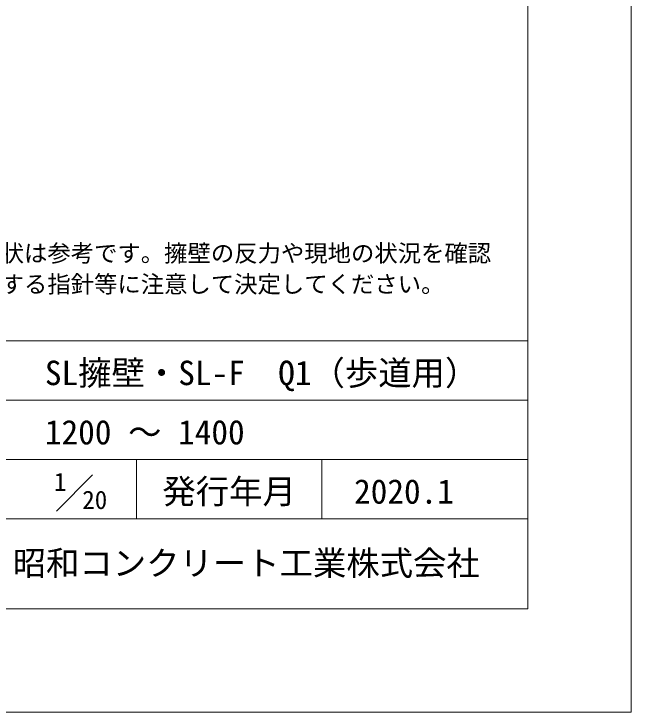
# Model space of a CAD drawing. Units: millimetres at full size, sheet at 1:25; details may follow other scales. Extents: x 0 to 16820, y 0 to 13241.
# Drawn here: x 14425 to 16820, y 0 to 2709 of the extents above; entities that cross this region are included whole.
import ezdxf
from ezdxf.enums import TextEntityAlignment as Align

# ---------------------------------------------------------------- set-up
doc = ezdxf.new("R2010")
doc.units = ezdxf.units.MM
doc.header["$LTSCALE"] = 25
doc.layers.add('D-DOC', color=7, linetype='Continuous')
for name, color, linetype, lineweight in [('D-TTL', 2, 'Continuous', 13), ('D-TTL-FRAM', 2, 'Continuous', 13), ('D-TTL-LINE', 7, 'Continuous', 13), ('D-TTL-TXT', 7, 'Continuous', 13)]:
    doc.layers.add(name, color=color, linetype=linetype, lineweight=lineweight)
doc.styles.add('ＭＳ ゴシック', font='')
doc.styles.get('ＭＳ ゴシック').set_extended_font_data('MS Gothic')

msp = doc.modelspace()

# ---------------------------------------------------------------- linework, layer by layer
at = {"layer": 'D-TTL'}
for points in [[(0, 0), (16820, 0), (16820, 11880), (0, 11880)], [(400, 400), (16420, 400), (16420, 11480), (400, 11480)]]:
    msp.add_lwpolyline(points, close=True, dxfattribs=at)
at = {"layer": 'D-TTL-FRAM'}
msp.add_line((13920, 1440), (16420, 1440), dxfattribs=at)
at = {"layer": 'D-TTL-LINE'}
for p, q in [((13920, 1210), (16420, 1210)), ((13920, 980), (16420, 980)), ((14900, 980), (14900, 750)), ((15620, 980), (15620, 750)), ((13920, 750), (16420, 750))]:
    msp.add_line(p, q, dxfattribs=at)
at = {"layer": 'D-TTL-TXT'}
msp.add_line((14590, 780), (14730, 920), dxfattribs=at)

# ---------------------------------------------------------------- texts
at = {"layer": 'D-DOC', "style": 'ＭＳ ゴシック'}
for s, p in [('※基礎の形状は参考です。擁壁の反力や現地の状況を確認', (13920, 1727.25)), ('\u3000し、適用する指針等に注意して決定してください。', (13920, 1607.25))]:
    msp.add_text(s, height=66.46, dxfattribs=at).set_placement(p, align=Align.BOTTOM_LEFT)
at = {"layer": 'D-TTL-TXT', "style": 'ＭＳ ゴシック'}
for s, height, p in [('SL擁壁・SL-F\u3000Q1（歩道用）', 94.94, (14545, 1240)), ('1200 ～ 1400', 94.94, (14545, 1010)), ('1', 71.21, (14580, 836.34)), ('2020.1', 94.94, (15745, 780)), ('20', 71.21, (14690, 766.34)), ('昭和コンクリート工業株式会社', 94.94, (14420, 501.79))]:
    msp.add_text(s, height=height, dxfattribs=at).set_placement(p, align=Align.BOTTOM_LEFT)
msp.add_text('発行年月', height=94.94, dxfattribs=at).set_placement((15260, 780), align=Align.BOTTOM_CENTER)

doc.saveas('drawing.dxf')
